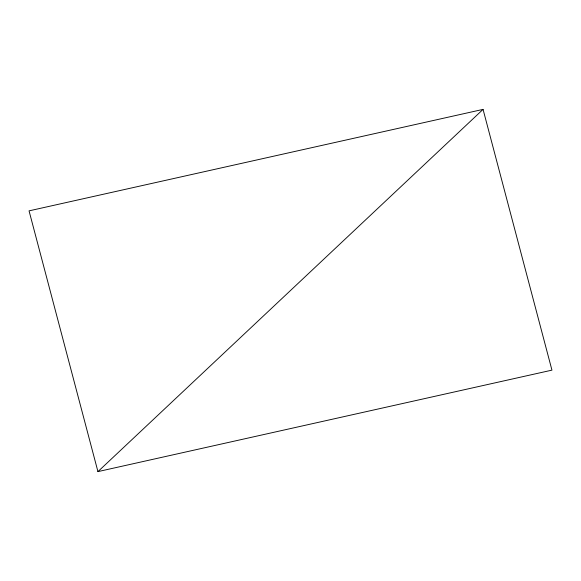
<?xml version="1.0" encoding="UTF-8"?>
<svg xmlns="http://www.w3.org/2000/svg" width="581" height="581" viewBox="0 0 581 581"><rect width="100%" height="100%" fill="white"/><g stroke="black" fill="none" stroke-linecap="round" stroke-linejoin="round"><path stroke-width="0.87" d="M97.942 471.612L483.058 109.388L551.95 370.141L97.942 471.612L29.05 210.859L483.058 109.388"/></g></svg>
